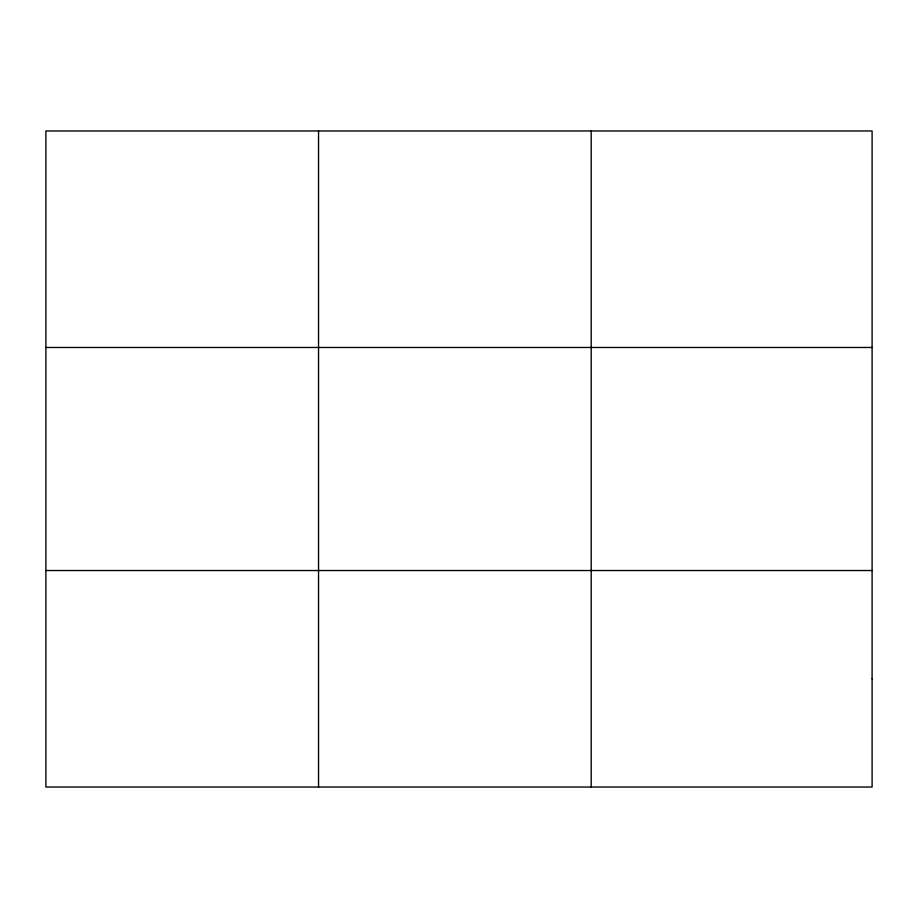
<?xml version="1.0" encoding="UTF-8"?>
<svg xmlns="http://www.w3.org/2000/svg" width="918" height="918" viewBox="0 0 918 918"><rect width="100%" height="100%" fill="white"/><g stroke="black" fill="none" stroke-linecap="round" stroke-linejoin="round"><path stroke-width="1.38" d="M45.9 347.474L872.1 347.474M45.9 570.526L872.1 570.526M591.192 130.964L591.192 787.036M318.546 130.964L318.546 787.036M872.1 678.781L872.1 787.036L45.9 787.036L45.9 130.964L872.1 130.964L872.1 678.781"/></g></svg>
